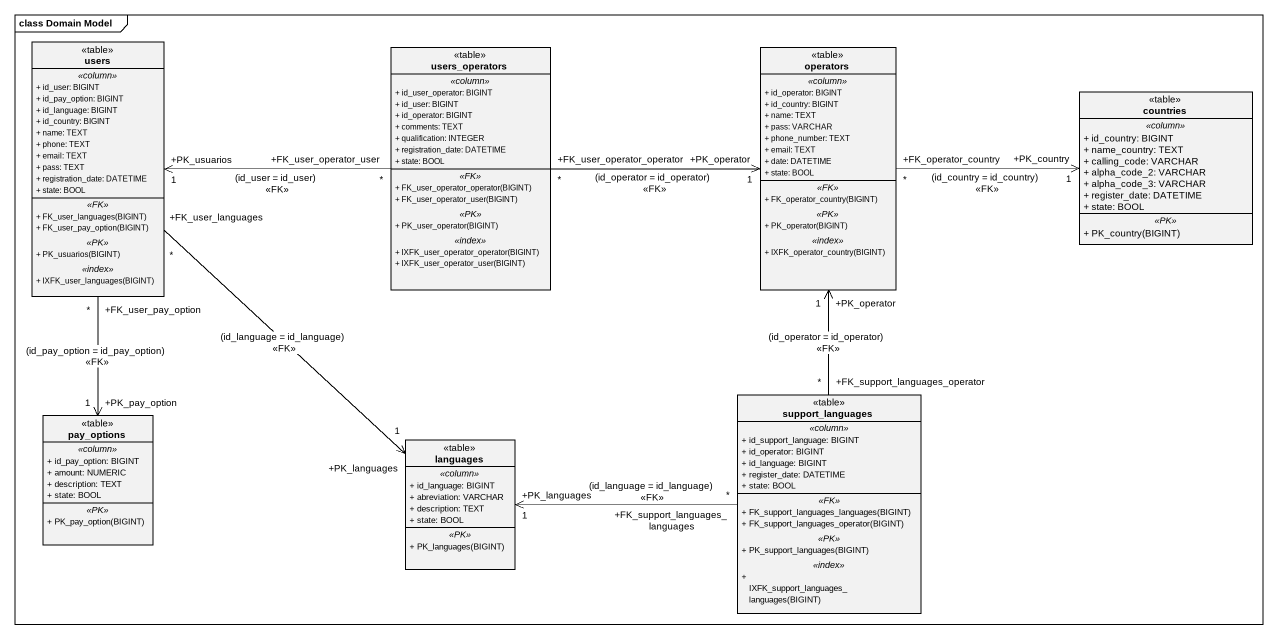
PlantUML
@startuml
mainframe class Domain Model
hide circle
hide empty members
skinparam classAttributeIconSize 0
class users <<table>> {
  .. <<column>> ..
  + id_user: BIGINT
  + id_pay_option: BIGINT
  + id_language: BIGINT
  + id_country: BIGINT
  + name: TEXT
  + phone: TEXT
  + email: TEXT
  + pass: TEXT
  + registration_date: DATETIME
  + state: BOOL
  .. <<FK>> ..
  + FK_user_languages(BIGINT)
  + FK_user_pay_option(BIGINT)
  .. <<PK>> ..
  + PK_usuarios(BIGINT)
  .. <<index>> ..
  + IXFK_user_languages(BIGINT)
}
class users_operators <<table>> {
  .. <<column>> ..
  + id_user_operator: BIGINT
  + id_user: BIGINT
  + id_operator: BIGINT
  + comments: TEXT
  + qualification: INTEGER
  + registration_date: DATETIME
  + state: BOOL
  .. <<FK>> ..
  + FK_user_operator_operator(BIGINT)
  + FK_user_operator_user(BIGINT)
  .. <<PK>> ..
  + PK_user_operator(BIGINT)
  .. <<index>> ..
  + IXFK_user_operator_operator(BIGINT)
  + IXFK_user_operator_user(BIGINT)
}
class operators <<table>> {
  .. <<column>> ..
  + id_operator: BIGINT
  + id_country: BIGINT
  + name: TEXT
  + pass: VARCHAR
  + phone_number: TEXT
  + email: TEXT
  + date: DATETIME
  + state: BOOL
  .. <<FK>> ..
  + FK_operator_country(BIGINT)
  .. <<PK>> ..
  + PK_operator(BIGINT)
  .. <<index>> ..
  + IXFK_operator_country(BIGINT)
}
class countries <<table>> {
  .. <<column>> ..
  + id_country: BIGINT
  + name_country: TEXT
  + calling_code: VARCHAR
  + alpha_code_2: VARCHAR
  + alpha_code_3: VARCHAR
  + register_date: DATETIME
  + state: BOOL
  .. <<PK>> ..
  + PK_country(BIGINT)
}
class support_languages <<table>> {
  .. <<column>> ..
  + id_support_language: BIGINT
  + id_operator: BIGINT
  + id_language: BIGINT
  + register_date: DATETIME
  + state: BOOL
  .. <<FK>> ..
  + FK_support_languages_languages(BIGINT)
  + FK_support_languages_operator(BIGINT)
  .. <<PK>> ..
  + PK_support_languages(BIGINT)
  .. <<index>> ..
  + IXFK_support_languages_languages(BIGINT)
}
class pay_options <<table>> {
  .. <<column>> ..
  + id_pay_option: BIGINT
  + amount: NUMERIC
  + description: TEXT
  + state: BOOL
  .. <<PK>> ..
  + PK_pay_option(BIGINT)
}
class languages <<table>> {
  .. <<column>> ..
  + id_language: BIGINT
  + abreviation: VARCHAR
  + description: TEXT
  + state: BOOL
  .. <<PK>> ..
  + PK_languages(BIGINT)
}
users "+FK_user_pay_option\n*" --> "+PK_pay_option\n1" pay_options : (id_pay_option = id_pay_option)\n<<FK>>
users "+FK_user_languages\n*" --> "+PK_languages\n1" languages : (id_language = id_language)\n<<FK>>
users_operators "+FK_user_operator_user\n*" -left-> "+PK_usuarios\n1" users : (id_user = id_user)\n<<FK>>
users_operators "+FK_user_operator_operator\n*" -right-> "+PK_operator\n1" operators : (id_operator = id_operator)\n<<FK>>
operators "+FK_operator_country\n*" -right-> "+PK_country\n1" countries : (id_country = id_country)\n<<FK>>
support_languages "+FK_support_languages_operator\n*" -up-> "+PK_operator\n1" operators : (id_operator = id_operator)\n<<FK>>
support_languages "+FK_support_languages_languages\n*" -left-> "+PK_languages\n1" languages : (id_language = id_language)\n<<FK>>
@enduml
